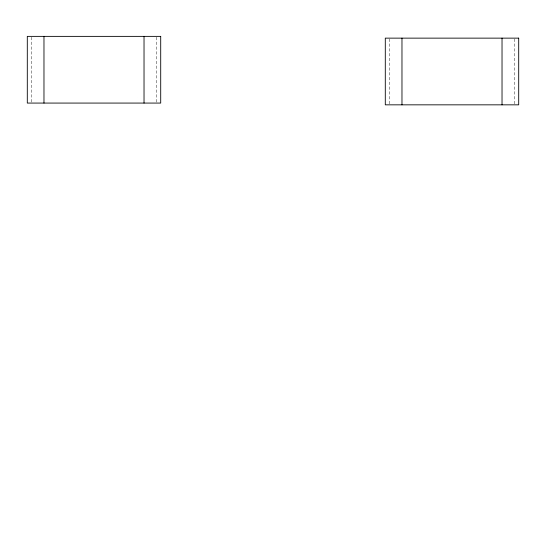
<?xml version="1.0" encoding="UTF-8"?>
<svg xmlns="http://www.w3.org/2000/svg" width="546" height="546" viewBox="0 0 546 546"><rect width="100%" height="100%" fill="white"/><g stroke="black" fill="none" stroke-linecap="round" stroke-linejoin="round"><path stroke-width="0.41" stroke-dasharray="2.73 2.05" d="M514.53 38.984L514.53 103.999M389.462 38.984L389.462 103.999M156.538 37.21L156.538 102.225M31.47 37.21L31.47 102.225"/><path stroke-width="0.82" d="M502.027 38.138L502.027 104.839M401.972 38.138L401.972 104.839M144.028 36.37L144.028 103.071M43.973 36.37L43.973 103.071M160.708 36.37L27.3 36.37L27.3 103.071L160.708 103.071L160.708 36.37M518.7 38.138L385.292 38.138L385.292 104.839L518.7 104.839L518.7 38.138"/></g></svg>
